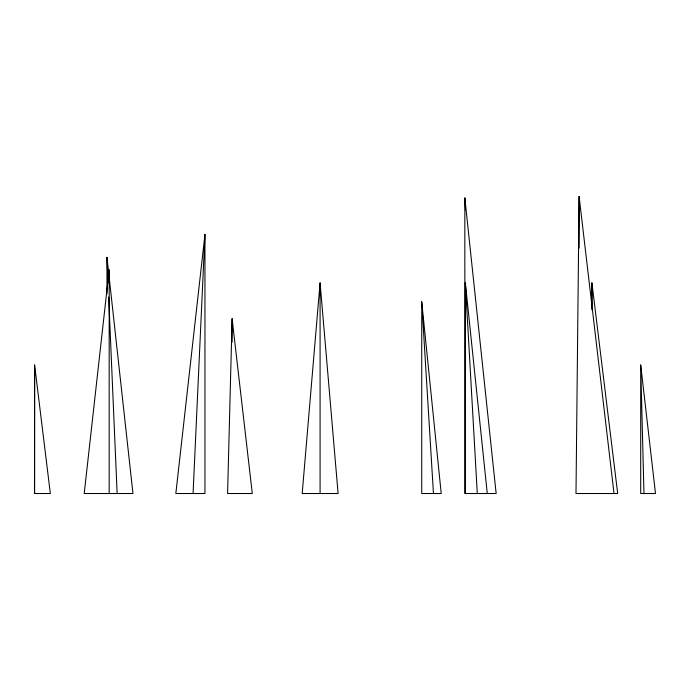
<?xml version="1.0" encoding="UTF-8"?>
<svg xmlns="http://www.w3.org/2000/svg" width="690" height="690" viewBox="0 0 690 690"><rect width="100%" height="100%" fill="white"/><g stroke="black" fill="none" stroke-linecap="round" stroke-linejoin="round"><path stroke-width="1.03" d="M34.612 365.01L34.5 493.523L50.336 493.523L34.612 365.01L34.612 493.523M591.891 304.35L591.908 282.857L617.688 493.523L575.995 493.523L579.1 196.478L614.022 493.523M232.107 318.668L227.588 493.523L252.29 493.523L232.107 318.668L232.107 342.266M108.675 282.822L109.175 269.919L84.215 493.523L132.963 493.523L106.967 257.344L106.967 293.845M193.071 493.523L204.956 234.402L175.838 493.523L204.956 493.523L204.956 234.402M320.082 282.857L302.186 493.523L338.1 493.523L320.082 282.857L320.082 493.523M640.7 365.01L655.5 493.523L640.7 493.523L640.7 365.01L643.968 493.523M464.836 197.952L496.153 493.523L464.836 493.523L464.836 197.952L465.517 209.777M465.345 493.523L465.345 282.857L487.269 493.523M421.728 301.815L441.221 493.523L421.728 493.523L421.728 301.815L433.458 493.523M465.345 282.857L477.29 493.523M106.967 257.344L107.985 280.959M108.684 297.062L117.136 493.523M591.908 282.857L591.908 309.724M579.1 196.478L579.1 248.141M109.175 269.919L109.175 493.523"/></g></svg>
